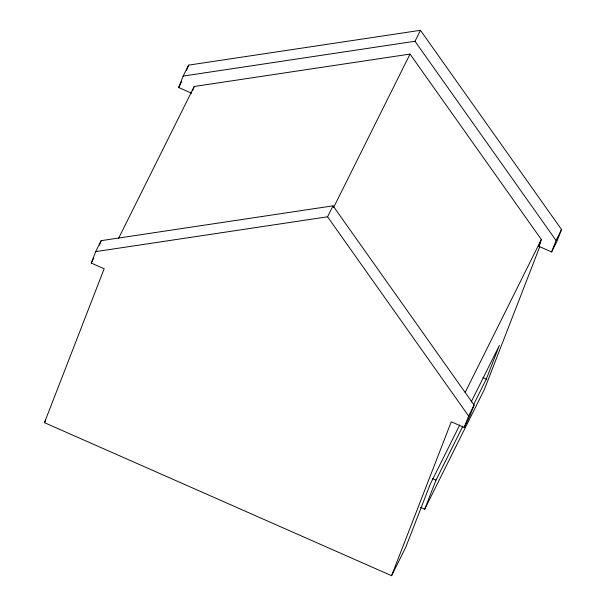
<?xml version="1.0" encoding="UTF-8"?>
<svg xmlns="http://www.w3.org/2000/svg" width="606" height="606" viewBox="0 0 606 606"><rect width="100%" height="100%" fill="white"/><g stroke="black" fill="none" stroke-linecap="round" stroke-linejoin="round"><path stroke-width="0.91" d="M91.256 263.072L95.703 251.619L101.157 240.665L333.02 205.835L474.089 405.073L469.642 416.527L464.188 427.48L451.281 421.791L391.582 575.7L44.465 422.67L104.164 268.761L91.256 263.072L93.778 258.02M99.452 245.066L101.157 240.665M191.61 93.226L178.702 87.537L183.148 76.083L188.602 65.13L420.458 30.3L561.535 229.538L557.088 240.991L551.634 251.945L538.726 246.256L541.34 239.514L410.035 54.07L194.223 86.484L118.549 238.4M186.557 70.417L188.602 65.13M192.594 90.703L194.223 86.484M420.519 507.343L424.715 509.192L435.994 480.111L462.817 426.26M464.188 427.48L468.627 416.027L474.089 405.073M473.718 404.384L486.292 379.144L499.374 345.412L471.12 402.134M539.749 246.733L484.482 389.211L424.715 509.192M551.634 251.945L556.073 240.491L561.535 229.538M178.702 87.537L181.641 81.636M44.465 422.67L45.73 420.14M95.703 251.619L327.558 216.789L333.02 205.835M183.148 76.083L415.004 41.253L420.458 30.3M333.512 207.676L410.035 54.07M465.241 392.279L541.34 239.514M538.726 246.256L540.825 242.044M459.734 424.995L430.207 484.262L405.846 547.067L391.582 575.7M483.012 377.69L486.292 379.144M432.631 478.634L435.994 480.111M415.004 41.253L556.073 240.491M327.558 216.789L468.627 416.027"/></g></svg>
